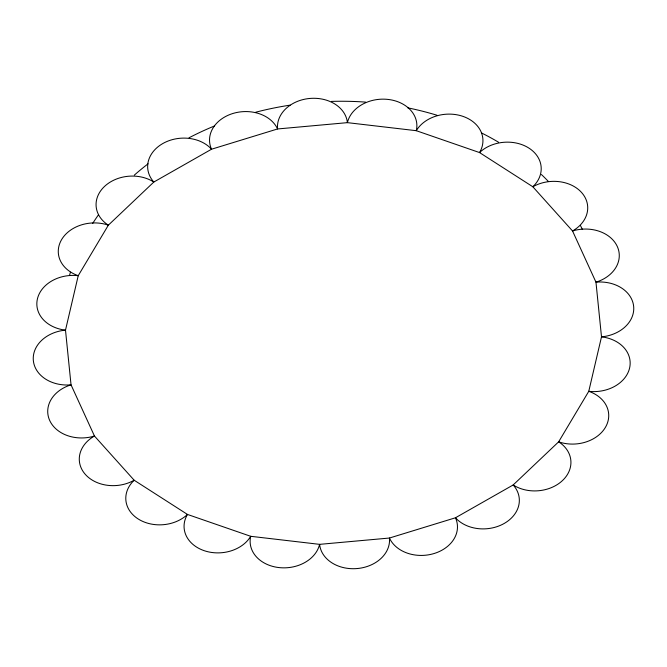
<?xml version="1.0" encoding="UTF-8"?>
<svg xmlns="http://www.w3.org/2000/svg" width="667" height="667" viewBox="0 0 667 667"><rect width="100%" height="100%" fill="white"/><g stroke="black" fill="none" stroke-linecap="round" stroke-linejoin="round"><path stroke-width="1" d="M69.576 275.213A268.634 210.53 -4.2 0 1 70.435 272.186M92.663 223.47A268.634 210.53 -4.2 0 1 98.516 214.749M134.3 175.154A268.634 210.53 -4.2 0 1 148.057 163.832M189.028 137.794A268.634 210.53 -4.2 0 1 214.624 125.913M255.744 112.214A268.634 210.53 -4.2 0 1 290.145 105.144M331.457 101.409A268.634 210.53 -4.2 0 1 365.608 102.109M407.77 107.846A268.634 210.53 -4.2 0 1 436.935 115.233M481.782 133.075A268.634 210.53 -4.2 0 1 498.507 142.204M541.412 174.504A268.634 210.53 -4.2 0 1 548.066 181.124M580.515 225.713A268.634 210.53 -4.2 0 1 582.399 229.415M78.231 275.688L65.499 330.148L71.035 384.834L94.456 436.026L134.167 480.232L187.46 514.432L250.709 536.301L319.601 544.355L389.436 538.036L455.461 517.784L513.173 484.967L558.646 441.829L588.769 391.312L601.501 336.852L595.964 282.166L572.544 230.974L532.833 186.768L479.54 152.568L416.291 130.699L347.399 122.645L277.564 128.964L211.539 149.216L153.827 182.033L108.354 225.171L78.231 275.688A35.068 27.48 -4.2 0 0 37.419 298.891A35.068 27.48 -4.2 0 0 65.499 330.148A35.068 27.48 -4.2 0 0 33.35 360.655A35.068 27.48 -4.2 0 0 71.035 384.834A35.068 27.48 -4.2 0 0 49.733 420.56A35.068 27.48 -4.2 0 0 94.456 436.026A35.068 27.48 -4.2 0 0 85.451 474.537A35.068 27.48 -4.2 0 0 134.167 480.232A35.068 27.48 -4.2 0 0 138.077 518.901A35.068 27.48 -4.2 0 0 187.46 514.432A35.068 27.48 -4.2 0 0 204.019 550.625A35.068 27.48 -4.2 0 0 250.709 536.301A35.068 27.48 -4.2 0 0 278.789 567.559A35.068 27.48 -4.2 0 0 319.601 544.355A35.068 27.48 -4.2 0 0 357.279 568.542A35.068 27.48 -4.2 0 0 389.436 538.036A35.068 27.48 -4.2 0 0 434.159 553.502A35.068 27.48 -4.2 0 0 455.461 517.784A35.068 27.48 -4.2 0 0 504.169 523.478A35.068 27.48 -4.2 0 0 513.173 484.967A35.068 27.48 -4.2 0 0 562.556 480.498A35.068 27.48 -4.2 0 0 558.646 441.829A35.068 27.48 -4.2 0 0 605.328 427.505A35.068 27.48 -4.2 0 0 588.769 391.312A35.068 27.48 -4.2 0 0 629.581 368.109A35.068 27.48 -4.2 0 0 601.501 336.852A35.068 27.48 -4.2 0 0 633.65 306.345A35.068 27.48 -4.2 0 0 595.964 282.166A35.068 27.48 -4.2 0 0 617.267 246.44A35.068 27.48 -4.2 0 0 572.544 230.974A35.068 27.48 -4.2 0 0 581.549 192.463A35.068 27.48 -4.2 0 0 532.833 186.768A35.068 27.48 -4.2 0 0 528.923 148.099A35.068 27.48 -4.2 0 0 479.54 152.568A35.068 27.48 -4.2 0 0 462.981 116.375A35.068 27.48 -4.2 0 0 416.291 130.699A35.068 27.48 -4.2 0 0 388.211 99.441A35.068 27.48 -4.2 0 0 347.399 122.645A35.068 27.48 -4.2 0 0 309.721 98.458A35.068 27.48 -4.2 0 0 277.564 128.964A35.068 27.48 -4.2 0 0 232.841 113.498A35.068 27.48 -4.2 0 0 211.539 149.216A35.068 27.48 -4.2 0 0 162.831 143.522A35.068 27.48 -4.2 0 0 153.827 182.033A35.068 27.48 -4.2 0 0 104.444 186.502A35.068 27.48 -4.2 0 0 108.354 225.171A35.068 27.48 -4.2 0 0 61.672 239.495A35.068 27.48 -4.2 0 0 78.231 275.688"/></g></svg>
